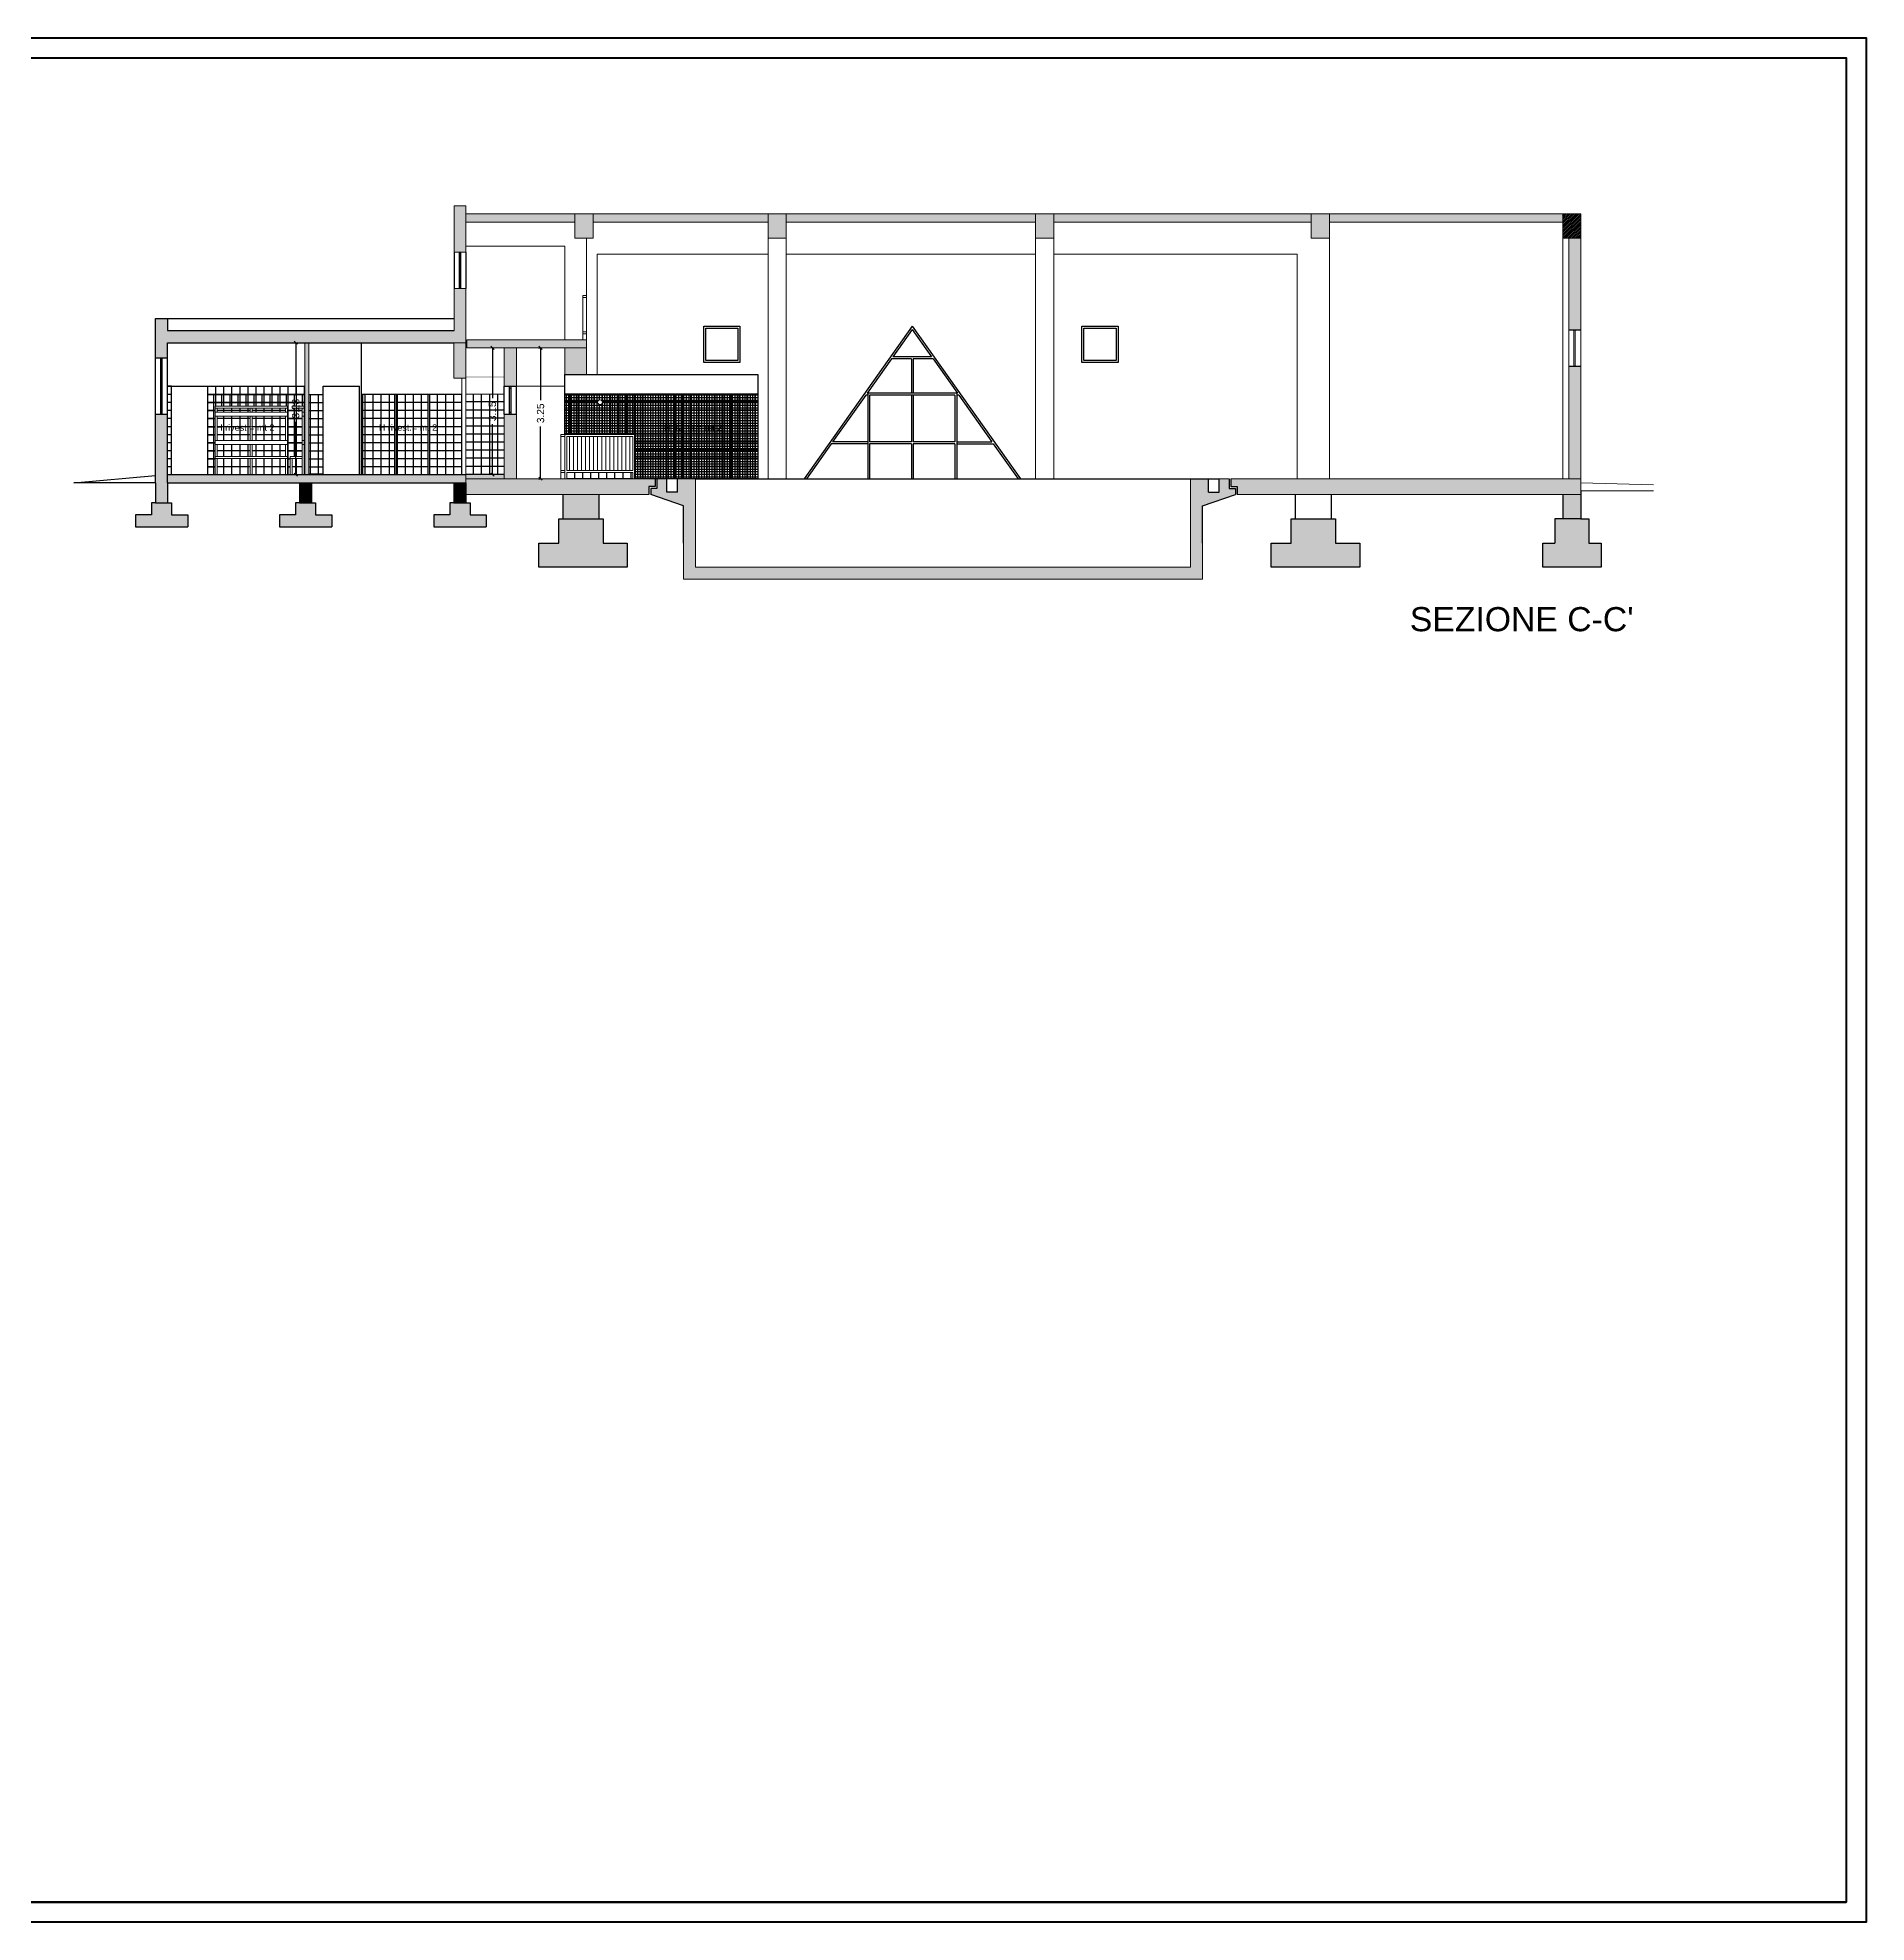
# Model space of a CAD drawing. Header units: millimetres. Extents: x 1769 to 2783, y -1222 to -971.
# Drawn here: x 2737.47 to 2782.91, y -1017.59 to -970.74 of the extents above; entities that cross this region are included whole.
import ezdxf

# ---------------------------------------------------------------- set-up
doc = ezdxf.new("R2010")
doc.units = ezdxf.units.MM
for name, pattern in [('234A', [2, 1.5, -0.5]), ('ACAD_ISO10W100', [18, 12, -3, 0, -3]), ('CONTINUA', [0]), ('HIDDEN2', [0.1875, 0.125, -0.0625])]:
    doc.linetypes.add(name, pattern=pattern)
for name, color, linetype in [('ARREDI', 8, 'Continuous'), ('IMPIANTO SPORTIVO SC', 7, '234A'), ('LAYER6', 5, 'HIDDEN2'), ('LINEE SEZ', 7, 'ACAD_ISO10W100'), ('muri', 7, 'Continuous'), ('quote', 6, 'Continuous'), ('RETINI', 8, 'Continuous'), ('scritte', 240, 'Continuous')]:
    doc.layers.add(name, color=color, linetype=linetype)
doc.styles.add('ARIAL', font='arial.ttf')
doc.dimstyles.new('1a100', dxfattribs={"dimtxt": 0.18, "dimasz": 0.08, "dimexe": 0.01, "dimexo": 0.0625, "dimgap": 0.09, "dimtad": 0, "dimzin": 0, "dimdsep": 46, "dimtxsty": 'ARIAL', "dimblk": 'OBLIQUE', "dimcen": 0.08, "dimclrd": 1, "dimclre": 1, "dimadec": 0, "dimazin": 0, "dimtfac": 1, "dimtofl": 0, "dimtmove": 0, "dimatfit": 1, "dimfxl": 1, "dimtolj": 1, "dimtzin": 0, "dimarcsym": 0})
pattern_1 = [(90, (262.39236, 113.74905), (-0.200025, 4e-17), []), (180, (262.39236, 113.74905), (-4e-17, -0.200025), [])]

# ---------------------------------------------------------------- blocks, each defined once
blk = doc.blocks.new('_Oblique')
at = {"color": 0, "linetype": 'ByBlock', "lineweight": -2}
blk.add_line((-0.5, -0.5), (0.5, 0.5), dxfattribs=at)
blk = doc.blocks.new('*D54')
at = {"layer": 'Defpoints', "color": 0, "lineweight": 60, "ltscale": 0.2, "transparency": 16777216}
for p in [(2742.811, -978.322), (2742.802, -981.602), (2743.883, -981.602)]:
    blk.add_point(p, dxfattribs=at)
at = {"layer": 'quote', "color": 1, "lineweight": -2, "ltscale": 0.2, "transparency": 16777216}
for p, q in [((2742.873, -978.322), (2743.893, -978.322)), ((2743.883, -978.322), (2743.883, -979.638)), ((2743.883, -981.602), (2743.883, -980.286)), ((2742.864, -981.602), (2743.893, -981.602))]:
    blk.add_line(p, q, dxfattribs=at)
at = {"layer": 'quote', "color": 1, "lineweight": -2, "ltscale": 0.2, "transparency": 16777216, "xscale": 0.08, "yscale": 0.08, "zscale": 0.08}
for p, rotation in [((2743.883, -978.322), 90), ((2743.883, -981.602), 270)]:
    blk.add_blockref('_Oblique', p, dxfattribs=dict(at, rotation=rotation))
at = {"layer": 'quote', "color": 0, "ltscale": 0.2, "transparency": 16777216, "insert": (2743.883, -979.962), "char_height": 0.18, "attachment_point": 5, "rotation": 90, "style": 'ARIAL'}
blk.add_mtext('\\A1;3.28', dxfattribs=at)
blk = doc.blocks.new('*D55')
at = {"layer": 'Defpoints', "color": 0, "lineweight": 60, "ltscale": 0.2, "transparency": 16777216}
for p in [(2748.703, -978.452), (2748.703, -981.602), (2748.772, -981.602)]:
    blk.add_point(p, dxfattribs=at)
at = {"layer": 'quote', "color": 1, "lineweight": -2, "ltscale": 0.2, "transparency": 16777216}
for p, q in [((2748.765, -978.452), (2748.782, -978.452)), ((2748.772, -978.452), (2748.772, -979.702)), ((2748.772, -981.602), (2748.772, -980.351)), ((2748.765, -981.602), (2748.782, -981.602))]:
    blk.add_line(p, q, dxfattribs=at)
at = {"layer": 'quote', "color": 1, "lineweight": -2, "ltscale": 0.2, "transparency": 16777216, "xscale": 0.08, "yscale": 0.08, "zscale": 0.08}
for p, rotation in [((2748.772, -978.452), 90), ((2748.772, -981.602), 270)]:
    blk.add_blockref('_Oblique', p, dxfattribs=dict(at, rotation=rotation))
at = {"layer": 'quote', "color": 0, "ltscale": 0.2, "transparency": 16777216, "insert": (2748.772, -980.027), "char_height": 0.18, "attachment_point": 5, "rotation": 90, "style": 'ARIAL'}
blk.add_mtext('\\A1;3.15', dxfattribs=at)
blk = doc.blocks.new('*D56')
at = {"layer": 'Defpoints', "color": 0, "lineweight": 60, "ltscale": 0.2, "transparency": 16777216}
for p in [(2749.979, -978.452), (2749.968, -981.702), (2749.979, -981.702)]:
    blk.add_point(p, dxfattribs=at)
at = {"layer": 'quote', "color": 1, "lineweight": -2, "ltscale": 0.2, "transparency": 16777216}
for p, q in [((2749.916, -978.452), (2749.958, -978.452)), ((2749.968, -978.452), (2749.968, -979.752)), ((2749.968, -981.702), (2749.968, -980.401)), ((2749.916, -981.702), (2749.958, -981.702))]:
    blk.add_line(p, q, dxfattribs=at)
at = {"layer": 'quote', "color": 1, "lineweight": -2, "ltscale": 0.2, "transparency": 16777216, "xscale": 0.08, "yscale": 0.08, "zscale": 0.08}
for p, rotation in [((2749.968, -978.452), 90), ((2749.968, -981.702), 270)]:
    blk.add_blockref('_Oblique', p, dxfattribs=dict(at, rotation=rotation))
at = {"layer": 'quote', "color": 0, "ltscale": 0.2, "transparency": 16777216, "insert": (2749.968, -980.077), "char_height": 0.18, "attachment_point": 5, "rotation": 90, "style": 'ARIAL'}
blk.add_mtext('\\A1;3.25', dxfattribs=at)

msp = doc.modelspace()

# ---------------------------------------------------------------- hatches: boundary and pattern name
at = {"layer": 'ARREDI', "ltscale": 0.2}
h = msp.add_hatch(dxfattribs=at)
h.set_pattern_fill('ANSI37', color=254, scale=0.063, angle=45, style=0)
h.set_pattern_definition([(90, (2084.96795, -1062.61978), (-0.200025, 4e-17), []), (180, (2084.96795, -1062.61978), (-4e-17, -0.200025), [])])
h.paths.add_polyline_path([(2744.564, -979.602), (2744.209, -979.602), (2744.209, -981.602), (2744.564, -981.602)])
h.paths.add_polyline_path([(2744.109, -979.602), (2741.698, -979.602), (2741.698, -981.602), (2741.877, -981.602), (2741.877, -979.902), (2743.677, -979.902), (2743.677, -981.602), (2743.741, -981.602), (2743.741, -981.152), (2744.041, -981.152), (2744.041, -979.952), (2743.791, -979.952), (2743.791, -979.902), (2744.091, -979.902), (2744.091, -981.602), (2744.109, -981.602)])
h = msp.add_hatch(dxfattribs=at)
h.set_pattern_fill('ANSI37', color=254, scale=0.063, angle=45, style=0)
h.set_pattern_definition([(90, (2744.20946, -981.6016), (-0.200025, 4e-17), []), (180, (2744.20946, -981.6016), (-4e-17, -0.200025), [])])
h.paths.add_polyline_path([(2746.344, -979.602), (2745.554, -979.602), (2745.554, -981.602), (2746.344, -981.602)])
h.paths.add_polyline_path([(2747.173, -979.602), (2746.384, -979.602), (2746.384, -981.602), (2747.173, -981.602)])
h.paths.add_polyline_path([(2748.014, -979.602), (2747.213, -979.602), (2747.213, -981.602), (2748.014, -981.602)])
h = msp.add_hatch(dxfattribs=at)
h.set_pattern_fill('ANSI37', color=254, scale=0.063, angle=45, style=0)
h.set_pattern_definition(pattern_1)
h.paths.add_polyline_path([(2749.067, -979.602), (2748.114, -979.602), (2748.114, -981.602), (2749.067, -981.602)])
h = msp.add_hatch(dxfattribs=at)
h.set_pattern_fill('ANSI37', color=254, scale=0.063, angle=45, style=0)
h.set_pattern_definition(pattern_1)
h.paths.add_polyline_path([(2755.369, -979.602), (2750.567, -979.602), (2750.567, -980.602), (2752.313, -980.602), (2752.313, -981.702), (2755.369, -981.702)])
h.paths.add_polyline_path([(2751.386, -979.802, -1), (2751.506, -979.802, -1)], flags=16)
h = msp.add_hatch(dxfattribs=at)
h.set_pattern_fill('ANSI37', color=256, scale=0.063, angle=45, style=0)
h.set_pattern_definition([(90, (2750.61686, -981.7016), (-0.200025, 4e-17), []), (180, (2750.61686, -981.7016), (-4e-17, -0.200025), [])])
h.paths.add_polyline_path([(2752.263, -981.552), (2750.617, -981.552), (2750.617, -981.702), (2752.263, -981.702)])
at = {"layer": 'IMPIANTO SPORTIVO SC', "linetype": 'ByBlock'}
h = msp.add_hatch(dxfattribs=at)
h.set_pattern_fill('ANSI31', color=1, scale=0.01, angle=360, style=0)
h.set_pattern_definition([(45, (866.536536, -576.171327), (-0.0224506403, 0.0224506403), [])])
h.paths.add_polyline_path([(2775.821, -975.122), (2775.371, -975.122), (2775.371, -975.722), (2775.821, -975.722)])
at = {"layer": 'RETINI', "ltscale": 0.2}
for points in [[(2748.114, -975.122), (2748.114, -974.922), (2747.821, -974.922), (2747.821, -976.072), (2748.114, -976.072)], [(2750.821, -975.122), (2748.114, -975.122), (2748.114, -975.322), (2750.821, -975.322)], [(2751.271, -975.122), (2750.821, -975.122), (2750.821, -975.722), (2751.271, -975.722)], [(2755.621, -975.122), (2751.271, -975.122), (2751.271, -975.322), (2755.621, -975.322)], [(2756.071, -975.122), (2755.621, -975.122), (2755.621, -975.722), (2756.071, -975.722)], [(2762.271, -975.122), (2756.071, -975.122), (2756.071, -975.322), (2762.271, -975.322)], [(2762.721, -975.122), (2762.271, -975.122), (2762.271, -975.722), (2762.721, -975.722)], [(2769.121, -975.122), (2766.621, -975.122), (2762.721, -975.122), (2762.721, -975.322), (2769.121, -975.322)], [(2769.571, -975.122), (2769.121, -975.122), (2769.121, -975.722), (2769.571, -975.722)], [(2775.371, -975.122), (2769.571, -975.122), (2769.571, -975.322), (2775.371, -975.322)], [(2775.821, -975.122), (2775.371, -975.122), (2775.371, -975.722), (2775.821, -975.722)], [(2775.821, -975.722), (2775.521, -975.722), (2775.521, -978.002), (2775.821, -978.002)], [(2748.114, -978.022), (2748.114, -976.972), (2747.821, -976.972), (2747.821, -978.022), (2740.698, -978.022), (2740.698, -977.722), (2740.398, -977.722), (2740.398, -978.702), (2740.698, -978.702), (2740.698, -978.322), (2747.814, -978.322), (2748.114, -978.322)], [(2744.209, -978.322), (2744.109, -978.322), (2744.109, -981.602), (2744.209, -981.602)], [(2748.114, -978.702), (2748.114, -978.322), (2747.814, -978.322), (2747.814, -979.202), (2748.114, -979.202)], [(2751.108, -978.252), (2748.135, -978.252), (2748.135, -978.452), (2751.108, -978.452)], [(2749.367, -978.452), (2749.067, -978.452), (2749.067, -979.402), (2749.367, -979.402)], [(2751.108, -978.452), (2750.567, -978.452), (2750.567, -979.111), (2751.108, -979.111)], [(2775.521, -978.902), (2775.821, -978.902), (2775.821, -981.702), (2775.521, -981.702)], [(2749.067, -979.151), (2748.114, -979.151), (2748.114, -979.201), (2749.067, -979.201)], [(2740.698, -981.802), (2740.698, -980.102), (2740.398, -980.102), (2740.398, -981.802), (2740.398, -982.302), (2740.698, -982.302)], [(2749.367, -980.102), (2749.067, -980.102), (2749.067, -981.702), (2749.367, -981.702)], [(2748.114, -981.602), (2740.698, -981.602), (2740.698, -981.802), (2748.114, -981.802)], [(2744.278, -981.802), (2743.978, -981.802), (2743.978, -982.302), (2744.278, -982.302)], [(2748.114, -981.802), (2747.814, -981.802), (2747.814, -982.302), (2748.114, -982.302)], [(2749.067, -981.602), (2748.114, -981.602), (2748.114, -981.702), (2749.067, -981.702)], [(2748.114, -981.702), (2748.114, -982.097), (2752.662, -982.097), (2752.662, -981.898), (2752.817, -981.898), (2752.817, -981.702)], [(2766.421, -982.373), (2767.234, -982.097), (2767.234, -981.942), (2767.08, -981.942), (2767.08, -981.702), (2766.834, -981.702), (2766.834, -982.034), (2766.568, -982.034), (2766.568, -981.702), (2766.121, -981.702), (2766.121, -983.902), (2753.821, -983.902), (2753.821, -981.702), (2753.373, -981.702), (2753.373, -982.034), (2753.107, -982.034), (2753.107, -981.702), (2752.861, -981.702), (2752.861, -981.942), (2752.707, -981.942), (2752.707, -982.097), (2753.521, -982.373), (2753.521, -983.306), (2753.521, -984.202), (2766.421, -984.202)], [(2767.279, -981.898), (2767.124, -981.898), (2767.124, -981.702), (2775.821, -981.702), (2775.82, -982.097), (2767.279, -982.097)], [(2741.198, -982.602), (2740.798, -982.602), (2740.798, -982.302), (2740.698, -982.302), (2740.398, -982.302), (2740.298, -982.302), (2740.298, -982.602), (2739.898, -982.602), (2739.898, -982.902), (2741.198, -982.902)], [(2744.778, -982.602), (2744.378, -982.602), (2744.378, -982.302), (2744.278, -982.302), (2743.978, -982.302), (2743.878, -982.302), (2743.878, -982.602), (2743.478, -982.602), (2743.478, -982.902), (2744.778, -982.902)], [(2748.614, -982.602), (2748.214, -982.602), (2748.214, -982.302), (2748.114, -982.302), (2747.814, -982.302), (2747.714, -982.302), (2747.714, -982.602), (2747.314, -982.602), (2747.314, -982.902), (2748.614, -982.902)], [(2751.421, -982.097), (2750.521, -982.097), (2750.521, -982.702), (2751.421, -982.702)], [(2775.821, -982.097), (2775.371, -982.097), (2775.371, -982.702), (2775.821, -982.702)], [(2752.121, -983.302), (2751.521, -983.302), (2751.521, -982.702), (2750.421, -982.702), (2750.421, -983.302), (2749.921, -983.302), (2749.921, -983.902), (2750.521, -983.902), (2752.121, -983.902)], [(2770.324, -983.302), (2769.724, -983.302), (2769.724, -982.702), (2768.624, -982.702), (2768.624, -983.302), (2768.124, -983.302), (2768.124, -983.902), (2768.724, -983.902), (2770.324, -983.902)], [(2776.321, -983.302), (2776.021, -983.302), (2776.021, -982.702), (2775.821, -982.702), (2775.171, -982.702), (2775.171, -983.302), (2774.871, -983.302), (2774.871, -983.902), (2775.371, -983.902), (2776.321, -983.902)]]:
    msp.add_hatch(color=251, dxfattribs=at).paths.add_polyline_path(points)
h = msp.add_hatch(dxfattribs=at)
h.set_pattern_fill('ANSI37', color=254, scale=0.063, angle=45, style=0)
h.set_pattern_definition([(90, (2740.6983, -981.6016), (-0.200025, 4e-17), []), (180, (2740.6983, -981.6016), (-4e-17, -0.200025), [])])
h.paths.add_polyline_path([(2740.798, -979.402), (2740.698, -979.402), (2740.698, -980.102), (2740.698, -981.602), (2740.798, -981.602)])
h.paths.add_polyline_path([(2744.109, -979.402), (2741.698, -979.402), (2741.698, -981.602), (2741.877, -981.602), (2741.877, -979.902), (2743.677, -979.902), (2743.677, -981.602), (2743.741, -981.602), (2743.741, -981.152), (2744.041, -981.152), (2744.041, -979.952), (2743.791, -979.952), (2743.791, -979.902), (2744.091, -979.902), (2744.091, -981.602), (2744.109, -981.602)])
h.paths.add_polyline_path([(2744.041, -981.202), (2743.791, -981.202), (2743.791, -981.602), (2744.041, -981.602)], flags=17)
h.paths.add_polyline_path([(2743.627, -981.202), (2742.802, -981.202), (2742.802, -981.602), (2743.627, -981.602)], flags=17)
h.paths.add_polyline_path([(2742.752, -981.202), (2741.927, -981.202), (2741.927, -981.602), (2742.752, -981.602)], flags=17)
h.paths.add_polyline_path([(2742.752, -980.852), (2741.927, -980.852), (2741.927, -981.152), (2742.752, -981.152)], flags=17)
h.paths.add_polyline_path([(2743.627, -980.852), (2742.802, -980.852), (2742.802, -981.152), (2743.627, -981.152)], flags=17)
h.paths.add_polyline_path([(2743.627, -980.152), (2742.802, -980.152), (2742.802, -980.752), (2743.627, -980.752)], flags=17)
h.paths.add_polyline_path([(2742.752, -980.152), (2741.927, -980.152), (2741.927, -980.752), (2742.752, -980.752)], flags=17)
h.paths.add_polyline_path([(2742.752, -979.952), (2741.927, -979.952), (2741.927, -980.052), (2742.752, -980.052)], flags=16)
h.paths.add_polyline_path([(2743.627, -979.952), (2742.802, -979.952), (2742.802, -980.052), (2743.627, -980.052)], flags=16)
h = msp.add_hatch(dxfattribs=at)
h.set_pattern_fill('NET', color=254, scale=0.02, style=0)
h.set_pattern_definition([(0, (2742.22843, -961.07996), (0, 0.0635), []), (90, (2742.22843, -961.07996), (-0.0635, 4e-18), [])])
h.paths.add_polyline_path([(2755.369, -979.602), (2750.567, -979.602), (2750.567, -980.602), (2752.313, -980.602), (2752.313, -981.702), (2755.369, -981.702)])
h.paths.add_polyline_path([(2751.386, -979.802, -1), (2751.506, -979.802, -1)], flags=16)

# ---------------------------------------------------------------- linework, layer by layer
at = {"lineweight": 60, "ltscale": 0.2}
msp.add_line((2744.564, -981.602), (2744.209, -981.602), dxfattribs=at)
at = {"lineweight": 0, "ltscale": 0.2}
msp.add_lwpolyline([(2748.114, -979.602), (2749.067, -979.602), (2749.067, -981.602), (2748.114, -981.602)], close=True, dxfattribs=at)
at = {"layer": 'ARREDI', "linetype": 'ByBlock', "lineweight": 0, "ltscale": 0.2}
for p, q in [((2751.017, -977.152), (2751.108, -977.152)), ((2751.017, -978.252), (2751.017, -977.152)), ((2751.017, -977.202), (2751.108, -977.202)), ((2751.017, -978.052), (2751.108, -978.052)), ((2751.017, -978.102), (2751.108, -978.102)), ((2741.877, -979.902), (2743.677, -979.902)), ((2741.877, -981.602), (2741.877, -979.902)), ((2741.877, -979.952), (2743.677, -979.952)), ((2741.927, -980.052), (2741.927, -979.952)), ((2742.752, -979.952), (2742.752, -980.052)), ((2742.802, -979.952), (2742.802, -980.052)), ((2743.627, -980.052), (2743.627, -979.952)), ((2743.677, -981.602), (2743.677, -979.902)), ((2743.791, -979.902), (2744.091, -979.902)), ((2743.791, -979.952), (2743.791, -979.902)), ((2743.791, -979.952), (2744.091, -979.952)), ((2744.041, -981.602), (2744.041, -979.952)), ((2744.091, -981.602), (2744.091, -979.902)), ((2741.877, -980.052), (2743.677, -980.052)), ((2741.877, -980.152), (2743.677, -980.152)), ((2741.927, -980.752), (2741.927, -980.152)), ((2742.752, -980.152), (2742.752, -980.752)), ((2742.802, -980.152), (2742.802, -980.752)), ((2743.627, -980.752), (2743.627, -980.152)), ((2744.041, -980.052), (2744.091, -980.052)), ((2744.041, -980.152), (2744.091, -980.152)), ((2741.877, -980.752), (2743.677, -980.752)), ((2741.877, -980.852), (2743.677, -980.852)), ((2741.927, -981.152), (2741.927, -980.852)), ((2742.752, -980.852), (2742.752, -981.152)), ((2742.802, -980.852), (2742.802, -981.152)), ((2743.627, -981.152), (2743.627, -980.852)), ((2744.041, -980.752), (2744.091, -980.752)), ((2744.041, -980.852), (2744.091, -980.852)), ((2750.567, -980.602), (2752.313, -980.602)), ((2750.617, -980.652), (2752.263, -980.652)), ((2750.617, -981.502), (2750.617, -980.652)), ((2750.686, -981.502), (2750.686, -980.652)), ((2750.786, -981.502), (2750.786, -980.652)), ((2750.886, -981.502), (2750.886, -980.652)), ((2750.986, -981.502), (2750.986, -980.652)), ((2751.086, -981.502), (2751.086, -980.652)), ((2751.186, -981.502), (2751.186, -980.652)), ((2751.286, -981.502), (2751.286, -980.652)), ((2751.386, -981.502), (2751.386, -980.652)), ((2751.486, -981.502), (2751.486, -980.652)), ((2751.586, -981.502), (2751.586, -980.652)), ((2751.686, -981.502), (2751.686, -980.652)), ((2751.786, -981.502), (2751.786, -980.652)), ((2751.886, -981.502), (2751.886, -980.652)), ((2751.986, -981.502), (2751.986, -980.652)), ((2752.086, -981.502), (2752.086, -980.652)), ((2752.186, -981.502), (2752.186, -980.652)), ((2752.263, -981.502), (2752.263, -980.652)), ((2752.313, -981.702), (2752.313, -980.602)), ((2741.877, -981.152), (2743.677, -981.152)), ((2741.877, -981.202), (2743.677, -981.202)), ((2741.927, -981.602), (2741.927, -981.202)), ((2742.752, -981.202), (2742.752, -981.602)), ((2742.802, -981.202), (2742.802, -981.602)), ((2743.627, -981.602), (2743.627, -981.202)), ((2743.741, -981.152), (2744.041, -981.152)), ((2743.741, -981.602), (2743.741, -981.152)), ((2743.741, -981.202), (2744.041, -981.202)), ((2743.791, -981.602), (2743.791, -981.202)), ((2750.617, -981.502), (2752.263, -981.502)), ((2750.617, -981.552), (2752.263, -981.552)), ((2750.617, -981.702), (2750.617, -981.552)), ((2752.263, -981.702), (2752.263, -981.552))]:
    msp.add_line(p, q, dxfattribs=at)
at = {"layer": 'ARREDI', "color": 254, "ltscale": 0.2}
msp.add_line((2745.514, -979.602), (2748.014, -979.602), dxfattribs=at)
at = {"layer": 'ARREDI', "color": 1, "ltscale": 0.2}
msp.add_line((2755.369, -979.602), (2750.567, -979.602), dxfattribs=at)
msp.add_lwpolyline([(2755.369, -981.702), (2752.313, -981.702), (2752.313, -980.602), (2750.567, -980.602), (2750.567, -979.111), (2755.369, -979.111), (2755.369, -981.702)], dxfattribs=at)
at = {"layer": 'ARREDI', "linetype": 'ByBlock', "lineweight": 0, "ltscale": 0.2}
msp.add_circle((2751.446, -979.802), 0.06, dxfattribs=at)
at = {"layer": 'IMPIANTO SPORTIVO SC', "color": 1, "linetype": 'ByBlock'}
for p, q in [((2747.821, -976.072), (2747.821, -976.972)), ((2747.944, -976.072), (2747.944, -976.972)), ((2747.979, -976.072), (2747.979, -976.972)), ((2748.114, -976.072), (2748.114, -976.972)), ((2740.698, -977.722), (2747.821, -977.722)), ((2759.205, -977.914), (2756.519, -981.702)), ((2759.205, -977.996), (2758.725, -978.674)), ((2759.205, -977.914), (2761.892, -981.702)), ((2759.205, -977.996), (2759.686, -978.674)), ((2745.514, -981.602), (2745.514, -978.322)), ((2740.398, -980.102), (2740.398, -978.702)), ((2740.528, -978.742), (2740.528, -978.702)), ((2740.528, -978.742), (2740.568, -978.742)), ((2740.528, -980.062), (2740.528, -978.742)), ((2740.568, -980.062), (2740.568, -978.702)), ((2740.698, -980.102), (2740.698, -978.702)), ((2758.691, -978.722), (2758.084, -979.577)), ((2759.182, -978.722), (2758.691, -978.722)), ((2759.686, -978.674), (2758.725, -978.674)), ((2759.182, -978.722), (2759.182, -979.577)), ((2759.72, -978.722), (2759.229, -978.722)), ((2759.229, -978.722), (2759.229, -979.577)), ((2759.72, -978.722), (2760.326, -979.577)), ((2740.528, -979.362), (2740.568, -979.362)), ((2740.528, -979.402), (2740.568, -979.402)), ((2740.528, -979.442), (2740.568, -979.442)), ((2740.798, -979.402), (2741.698, -979.402)), ((2740.798, -981.602), (2740.798, -979.402)), ((2741.698, -981.602), (2741.698, -979.402)), ((2744.564, -981.602), (2744.564, -979.402)), ((2744.564, -979.402), (2745.464, -979.402)), ((2745.464, -981.602), (2745.464, -979.402)), ((2749.067, -980.102), (2749.067, -979.402)), ((2749.197, -980.102), (2749.197, -979.402)), ((2749.197, -979.452), (2749.237, -979.452)), ((2749.237, -980.102), (2749.237, -979.402)), ((2749.367, -980.102), (2749.367, -979.402)), ((2745.554, -981.602), (2745.554, -979.602)), ((2746.344, -981.602), (2746.344, -979.602)), ((2746.384, -981.602), (2746.384, -979.602)), ((2747.173, -981.602), (2747.173, -979.602)), ((2747.213, -981.602), (2747.213, -979.602)), ((2758.051, -979.624), (2757.225, -980.788)), ((2758.098, -979.624), (2758.051, -979.624)), ((2759.182, -979.577), (2758.084, -979.577)), ((2758.098, -979.577), (2758.098, -981.702)), ((2760.265, -979.624), (2758.146, -979.624)), ((2758.146, -979.624), (2758.146, -980.788)), ((2760.326, -979.577), (2759.182, -979.577)), ((2759.182, -979.624), (2759.182, -980.788)), ((2759.229, -979.624), (2759.229, -980.788)), ((2760.265, -979.624), (2760.265, -980.788)), ((2760.313, -979.577), (2760.313, -981.702)), ((2760.36, -979.624), (2760.313, -979.624)), ((2760.36, -979.624), (2761.186, -980.788)), ((2740.528, -980.062), (2740.568, -980.062)), ((2740.528, -980.102), (2740.528, -980.062)), ((2740.568, -980.102), (2740.568, -980.062)), ((2749.197, -980.052), (2749.237, -980.052)), ((2757.192, -980.835), (2756.577, -981.702)), ((2758.098, -980.835), (2757.192, -980.835)), ((2758.098, -980.788), (2757.225, -980.788)), ((2759.182, -980.788), (2758.146, -980.788)), ((2758.146, -980.835), (2758.146, -981.702)), ((2759.182, -980.835), (2758.146, -980.835)), ((2759.182, -980.835), (2759.182, -981.702)), ((2760.265, -980.788), (2759.229, -980.788)), ((2760.265, -980.835), (2759.229, -980.835)), ((2759.229, -980.835), (2759.229, -981.702)), ((2760.265, -980.835), (2760.265, -981.702)), ((2760.313, -980.788), (2761.186, -980.788)), ((2760.313, -980.835), (2761.219, -980.835)), ((2761.219, -980.835), (2761.834, -981.702)), ((2753.821, -981.702), (2766.834, -981.702))]:
    msp.add_line(p, q, dxfattribs=at)
at = {"layer": 'IMPIANTO SPORTIVO SC', "color": 3, "linetype": 'ByBlock'}
for p, q in [((2775.521, -978.002), (2775.821, -978.002)), ((2775.521, -978.902), (2775.821, -978.902))]:
    msp.add_line(p, q, dxfattribs=at)
at = {"layer": 'IMPIANTO SPORTIVO SC', "color": 1, "linetype": 'ByBlock'}
for points in [[(2754.921, -978.814), (2754.021, -978.814), (2754.021, -977.914), (2754.921, -977.914)], [(2754.871, -978.764), (2754.071, -978.764), (2754.071, -977.964), (2754.871, -977.964)], [(2764.321, -978.814), (2763.421, -978.814), (2763.421, -977.914), (2764.321, -977.914)], [(2764.271, -978.764), (2763.471, -978.764), (2763.471, -977.964), (2764.271, -977.964)]]:
    msp.add_lwpolyline(points, close=True, dxfattribs=at)
at = {"layer": 'LAYER6', "color": 3, "linetype": 'ByBlock'}
for p, q in [((2752.817, -981.702), (2752.817, -981.898, 0.056)), ((2752.861, -981.702, 0.056), (2752.861, -981.942, 0.056)), ((2753.107, -982.034), (2753.107, -981.702)), ((2753.373, -982.034), (2753.373, -981.702)), ((2766.568, -982.034), (2766.568, -981.702)), ((2766.834, -982.034), (2766.834, -981.702)), ((2767.08, -981.702, 0.056), (2767.08, -981.942, 0.056)), ((2767.124, -981.702), (2767.124, -981.898, 0.056)), ((2752.817, -981.898, 0.056), (2752.662, -981.898, 0.056)), ((2752.662, -981.898, 0.056), (2752.662, -982.097, 0.112)), ((2752.707, -981.942, 0.112), (2752.707, -982.097, 0.112)), ((2752.861, -981.942, 0.056), (2752.707, -981.942, 0.056)), ((2753.521, -982.373, 0.102), (2752.707, -982.097, 0.112)), ((2753.373, -982.034, 0.726), (2753.107, -982.034, 0.726)), ((2766.421, -982.373, 0.102), (2767.234, -982.097, 0.112)), ((2766.568, -982.034, 0.726), (2766.834, -982.034, 0.726)), ((2767.08, -981.942, 0.056), (2767.234, -981.942, 0.056)), ((2767.124, -981.898, 0.056), (2767.279, -981.898, 0.056)), ((2767.234, -981.942, 0.112), (2767.234, -982.097, 0.112)), ((2767.279, -981.898, 0.056), (2767.279, -982.097, 0.112)), ((2753.521, -983.306), (2753.521, -982.373)), ((2766.421, -983.306), (2766.421, -982.373))]:
    msp.add_line(p, q, dxfattribs=at)
at = {"layer": 'LINEE SEZ', "color": 3, "linetype": 'ByBlock', "lineweight": 0, "ltscale": 0.2}
for p, q in [((2747.821, -974.922), (2747.821, -976.072)), ((2747.821, -974.922), (2748.114, -974.922)), ((2748.114, -974.922), (2748.114, -975.122)), ((2748.114, -975.122), (2748.114, -976.072)), ((2750.921, -975.122), (2748.121, -975.122)), ((2766.621, -975.122), (2750.921, -975.122)), ((2775.821, -975.122), (2766.621, -975.122)), ((2775.821, -978.002), (2775.821, -975.122)), ((2750.821, -975.322), (2748.121, -975.322)), ((2755.621, -975.322), (2751.271, -975.322)), ((2762.271, -975.322), (2756.071, -975.322)), ((2769.121, -975.322), (2762.721, -975.322)), ((2775.371, -975.322), (2769.571, -975.322)), ((2775.521, -975.722), (2775.521, -978.002)), ((2747.821, -976.072), (2748.114, -976.072)), ((2747.821, -976.972), (2747.821, -978.022)), ((2747.821, -976.972), (2748.114, -976.972)), ((2748.114, -978.022), (2748.114, -976.972)), ((2748.114, -979.202), (2748.114, -978.022)), ((2775.521, -978.002), (2775.821, -978.002)), ((2744.109, -981.602), (2744.109, -978.322)), ((2744.209, -981.602), (2744.209, -978.322)), ((2747.814, -979.202), (2747.814, -978.322)), ((2747.814, -979.202), (2747.814, -978.322)), ((2748.114, -978.322), (2748.114, -979.202)), ((2748.135, -978.252), (2751.108, -978.252)), ((2748.135, -978.252), (2748.135, -978.452)), ((2748.135, -978.452), (2751.108, -978.452)), ((2749.067, -979.402), (2749.067, -978.452)), ((2749.367, -979.402), (2749.367, -978.452)), ((2751.108, -978.452), (2751.108, -978.252)), ((2747.814, -979.202), (2747.814, -978.702)), ((2748.114, -978.702), (2748.114, -979.202)), ((2775.521, -978.902), (2775.521, -981.702)), ((2775.521, -978.902), (2775.821, -978.902)), ((2775.821, -982.097, 0.027), (2775.821, -978.902)), ((2748.114, -979.202), (2747.814, -979.202)), ((2748.114, -979.202), (2747.814, -979.202)), ((2749.067, -981.702), (2749.067, -980.102)), ((2749.367, -981.702), (2749.367, -980.102)), ((2748.114, -981.602), (2748.114, -981.802)), ((2748.114, -981.602), (2748.114, -981.702)), ((2748.114, -981.602), (2749.067, -981.602)), ((2748.114, -982.097, 0.112), (2748.114, -981.602)), ((2748.114, -981.702), (2752.817, -981.702)), ((2752.861, -981.702), (2753.107, -981.702)), ((2753.821, -981.702), (2753.373, -981.702)), ((2753.373, -981.702), (2753.821, -981.702)), ((2753.821, -981.702), (2753.821, -983.902)), ((2753.821, -981.702), (2753.821, -983.902)), ((2766.121, -981.702), (2766.121, -983.902)), ((2766.121, -981.702), (2766.568, -981.702)), ((2766.568, -981.702), (2766.121, -981.702)), ((2766.834, -981.702), (2767.08, -981.702)), ((2767.124, -981.702), (2775.821, -981.702)), ((2775.821, -981.802), (2777.622, -981.857)), ((2748.114, -982.097, 0.112), (2752.662, -982.097, 0.112)), ((2767.279, -982.097, 0.112), (2775.821, -982.097, 0.027)), ((2777.622, -982.002), (2775.821, -982.002)), ((2753.521, -982.373), (2753.521, -984.202)), ((2766.421, -982.373), (2766.421, -984.202)), ((2766.421, -984.202), (2753.521, -984.202)), ((2766.121, -983.902), (2753.821, -983.902))]:
    msp.add_line(p, q, dxfattribs=at)
at = {"layer": 'LINEE SEZ', "color": 1, "linetype": 'ByBlock', "lineweight": 0, "ltscale": 0.2}
for p, q in [((2751.108, -978.252), (2751.108, -975.722)), ((2755.621, -975.722), (2755.621, -981.702)), ((2756.071, -975.722), (2756.071, -981.702)), ((2762.271, -975.722), (2762.271, -981.702)), ((2762.721, -975.722), (2762.721, -981.702)), ((2769.571, -975.722), (2769.571, -981.702)), ((2775.371, -975.722), (2775.371, -981.702)), ((2750.567, -975.922), (2748.114, -975.922)), ((2750.567, -978.252), (2750.567, -975.922)), ((2751.374, -979.111), (2751.374, -976.122)), ((2755.621, -976.122), (2751.374, -976.122)), ((2762.271, -976.122), (2756.071, -976.122)), ((2768.771, -976.122), (2762.721, -976.122)), ((2768.771, -976.122), (2768.771, -981.702)), ((2775.521, -978.002), (2775.521, -978.902)), ((2775.644, -978.002), (2775.644, -978.902)), ((2775.679, -978.002), (2775.679, -978.902)), ((2775.821, -978.002), (2775.821, -978.902)), ((2748.014, -981.602), (2748.014, -979.202)), ((2748.114, -979.202), (2748.114, -981.602)), ((2749.367, -979.402), (2750.567, -979.402)), ((2750.567, -979.111), (2750.567, -980.602)), ((2751.108, -979.111), (2755.369, -979.111)), ((2755.369, -981.702), (2755.369, -979.111)), ((2750.475, -980.602), (2750.567, -980.602)), ((2750.475, -981.702), (2750.475, -980.602)), ((2750.475, -980.652), (2750.567, -980.652)), ((2750.567, -981.702), (2750.567, -980.602)), ((2750.475, -981.502), (2750.567, -981.502)), ((2750.475, -981.552), (2750.567, -981.552))]:
    msp.add_line(p, q, dxfattribs=at)
at = {"layer": 'LINEE SEZ', "color": 3, "linetype": 'ByBlock'}
for p, q in [((2740.398, -981.802), (2740.398, -982.302)), ((2740.698, -981.802), (2740.698, -982.302)), ((2743.978, -981.802), (2743.978, -982.302)), ((2744.278, -981.802), (2744.278, -982.302)), ((2747.814, -981.802), (2747.814, -982.302)), ((2748.114, -981.802), (2748.114, -982.302)), ((2740.398, -982.302), (2740.298, -982.302)), ((2740.298, -982.302), (2740.298, -982.602)), ((2740.398, -982.302), (2740.698, -982.302)), ((2740.698, -982.302), (2740.798, -982.302)), ((2740.798, -982.302), (2740.798, -982.602)), ((2743.978, -982.302), (2743.878, -982.302)), ((2743.878, -982.302), (2743.878, -982.602)), ((2743.978, -982.302), (2744.278, -982.302)), ((2744.278, -982.302), (2744.378, -982.302)), ((2744.378, -982.302), (2744.378, -982.602)), ((2747.814, -982.302), (2747.714, -982.302)), ((2747.714, -982.302), (2747.714, -982.602)), ((2747.814, -982.302), (2748.114, -982.302)), ((2748.114, -982.302), (2748.214, -982.302)), ((2748.214, -982.302), (2748.214, -982.602)), ((2750.521, -982.097), (2750.521, -982.702)), ((2751.421, -982.702), (2751.421, -982.097)), ((2768.724, -982.097), (2768.724, -982.702)), ((2769.624, -982.702), (2769.624, -982.097)), ((2775.371, -982.097), (2775.371, -982.702)), ((2775.821, -982.002), (2775.821, -982.702)), ((2740.298, -982.602), (2739.898, -982.602)), ((2739.898, -982.602), (2739.898, -982.902)), ((2740.798, -982.602), (2741.198, -982.602)), ((2741.198, -982.602), (2741.198, -982.902)), ((2743.878, -982.602), (2743.478, -982.602)), ((2743.478, -982.602), (2743.478, -982.902)), ((2744.378, -982.602), (2744.778, -982.602)), ((2744.778, -982.602), (2744.778, -982.902)), ((2747.714, -982.602), (2747.314, -982.602)), ((2747.314, -982.602), (2747.314, -982.902)), ((2748.214, -982.602), (2748.614, -982.602)), ((2748.614, -982.602), (2748.614, -982.902)), ((2750.421, -982.702), (2751.521, -982.702)), ((2750.421, -983.302), (2750.421, -982.702)), ((2751.521, -982.702), (2751.521, -983.302)), ((2768.624, -982.702), (2769.724, -982.702)), ((2768.624, -983.302), (2768.624, -982.702)), ((2769.724, -982.702), (2769.724, -983.302)), ((2775.821, -982.702), (2775.171, -982.702)), ((2775.171, -982.702), (2775.171, -983.302)), ((2775.821, -982.702), (2776.021, -982.702)), ((2776.021, -982.702), (2776.021, -983.302)), ((2739.898, -982.902), (2741.198, -982.902)), ((2743.478, -982.902), (2744.778, -982.902)), ((2747.314, -982.902), (2748.614, -982.902)), ((2749.921, -983.902), (2749.921, -983.302)), ((2749.921, -983.302), (2750.421, -983.302)), ((2751.521, -983.302), (2752.121, -983.302)), ((2752.121, -983.302), (2752.121, -983.902)), ((2768.124, -983.902), (2768.124, -983.302)), ((2768.124, -983.302), (2768.624, -983.302)), ((2769.724, -983.302), (2770.324, -983.302)), ((2770.324, -983.302), (2770.324, -983.902)), ((2774.871, -983.902), (2774.871, -983.302)), ((2774.871, -983.302), (2775.171, -983.302)), ((2776.021, -983.302), (2776.321, -983.302)), ((2776.321, -983.302), (2776.321, -983.902)), ((2750.521, -983.902), (2749.921, -983.902)), ((2752.121, -983.902), (2750.521, -983.902)), ((2768.724, -983.902), (2768.124, -983.902)), ((2770.324, -983.902), (2768.724, -983.902)), ((2775.371, -983.902), (2774.871, -983.902)), ((2776.321, -983.902), (2775.371, -983.902))]:
    msp.add_line(p, q, dxfattribs=at)
at = {"layer": 'LINEE SEZ', "color": 3, "linetype": 'ByBlock', "lineweight": 0, "ltscale": 0.2}
for points in [[(2751.271, -975.122), (2750.821, -975.122), (2750.821, -975.722), (2751.271, -975.722)], [(2756.071, -975.122), (2755.621, -975.122), (2755.621, -975.722), (2756.071, -975.722)], [(2762.721, -975.122), (2762.271, -975.122), (2762.271, -975.722), (2762.721, -975.722)], [(2769.571, -975.122), (2769.121, -975.122), (2769.121, -975.722), (2769.571, -975.722)], [(2775.821, -975.122), (2775.371, -975.122), (2775.371, -975.722), (2775.821, -975.722)], [(2747.814, -978.322), (2748.114, -978.322), (2748.114, -979.202), (2747.814, -979.202)], [(2750.567, -978.452), (2751.108, -978.452), (2751.108, -979.111), (2750.567, -979.111)]]:
    msp.add_lwpolyline(points, close=True, dxfattribs=at)
at = {"layer": 'muri', "color": 3}
for p, q in [((2740.398, -978.702), (2740.398, -977.722)), ((2740.398, -977.722), (2740.698, -977.722)), ((2740.698, -977.722), (2740.698, -978.022)), ((2740.698, -978.022), (2747.821, -978.022)), ((2740.698, -978.322), (2747.814, -978.322)), ((2740.698, -978.702), (2740.698, -978.322)), ((2740.398, -978.702), (2740.698, -978.702)), ((2749.067, -979.402), (2749.367, -979.402)), ((2740.398, -981.802), (2740.398, -980.102)), ((2740.398, -980.102), (2740.698, -980.102)), ((2740.698, -981.802), (2740.698, -980.102)), ((2749.067, -980.102), (2749.367, -980.102)), ((2738.37, -981.802), (2740.398, -981.619)), ((2740.398, -981.802), (2738.37, -981.802)), ((2740.698, -981.602), (2748.114, -981.602)), ((2740.698, -981.802), (2748.114, -981.802))]:
    msp.add_line(p, q, dxfattribs=at)
at = {"layer": 'quote', "lineweight": 60, "ltscale": 0.2}
for p, q in [((2692.269, -971.241), (2782.413, -971.241)), ((2782.413, -971.241), (2782.413, -1017.085)), ((2607.114, -1017.085), (2782.413, -1017.085))]:
    msp.add_line(p, q, dxfattribs=at)
for points in [[(2606.614, -970.741), (2782.913, -970.741), (2782.913, -1017.585), (2606.614, -1017.585)], [(2607.114, -971.241), (2782.413, -971.241), (2782.413, -1017.085), (2607.114, -1017.085)]]:
    msp.add_lwpolyline(points, close=True, dxfattribs=at)
at = {"layer": 'RETINI', "ltscale": 0.2}
for p, q in [((2740.798, -979.402), (2740.698, -979.402)), ((2740.698, -979.402), (2744.109, -979.402))]:
    msp.add_line(p, q, dxfattribs=at)

# ---------------------------------------------------------------- texts
at = {"layer": 'scritte', "color": 6, "linetype": 'CONTINUA', "char_height": 0.16, "width": 2.09711, "attachment_point": 1, "style": 'ARIAL'}
for insert in [(2741.907, -980.352), (2745.949, -980.352), (2753.033, -980.352)]:
    msp.add_mtext('{\\fArial|b0|i0|c238|p34;H rivest.= mt }2', dxfattribs=dict(at, insert=insert))
at = {"layer": 'scritte', "color": 7, "insert": (2771.57, -984.894), "char_height": 0.6, "width": 37.79981, "attachment_point": 1, "style": 'ARIAL'}
msp.add_mtext("{\\fArial|b0|i0|c238|p34;SEZIONE C-C' }", dxfattribs=at)

# ---------------------------------------------------------------- dimensions: what is measured, and where the dimension line sits
at = {"layer": 'quote', "ltscale": 0.2}
for base, p1, p2, picture, middle in [((2743.883, -981.602), (2742.811, -978.322), (2742.802, -981.602), '*D54', (2743.883, -979.962)), ((2748.772, -981.602), (2748.703, -978.452), (2748.703, -981.602), '*D55', (2748.772, -980.027)), ((2749.968, -981.702), (2749.979, -978.452), (2749.979, -981.702), '*D56', (2749.968, -980.077))]:
    dim = msp.add_linear_dim(base=base, p1=p1, p2=p2, angle=90, dimstyle='1a100', dxfattribs=at)
    dim.commit()
    dim.dimension.update_dxf_attribs({"geometry": picture, "text_midpoint": middle})

doc.saveas('drawing.dxf')
